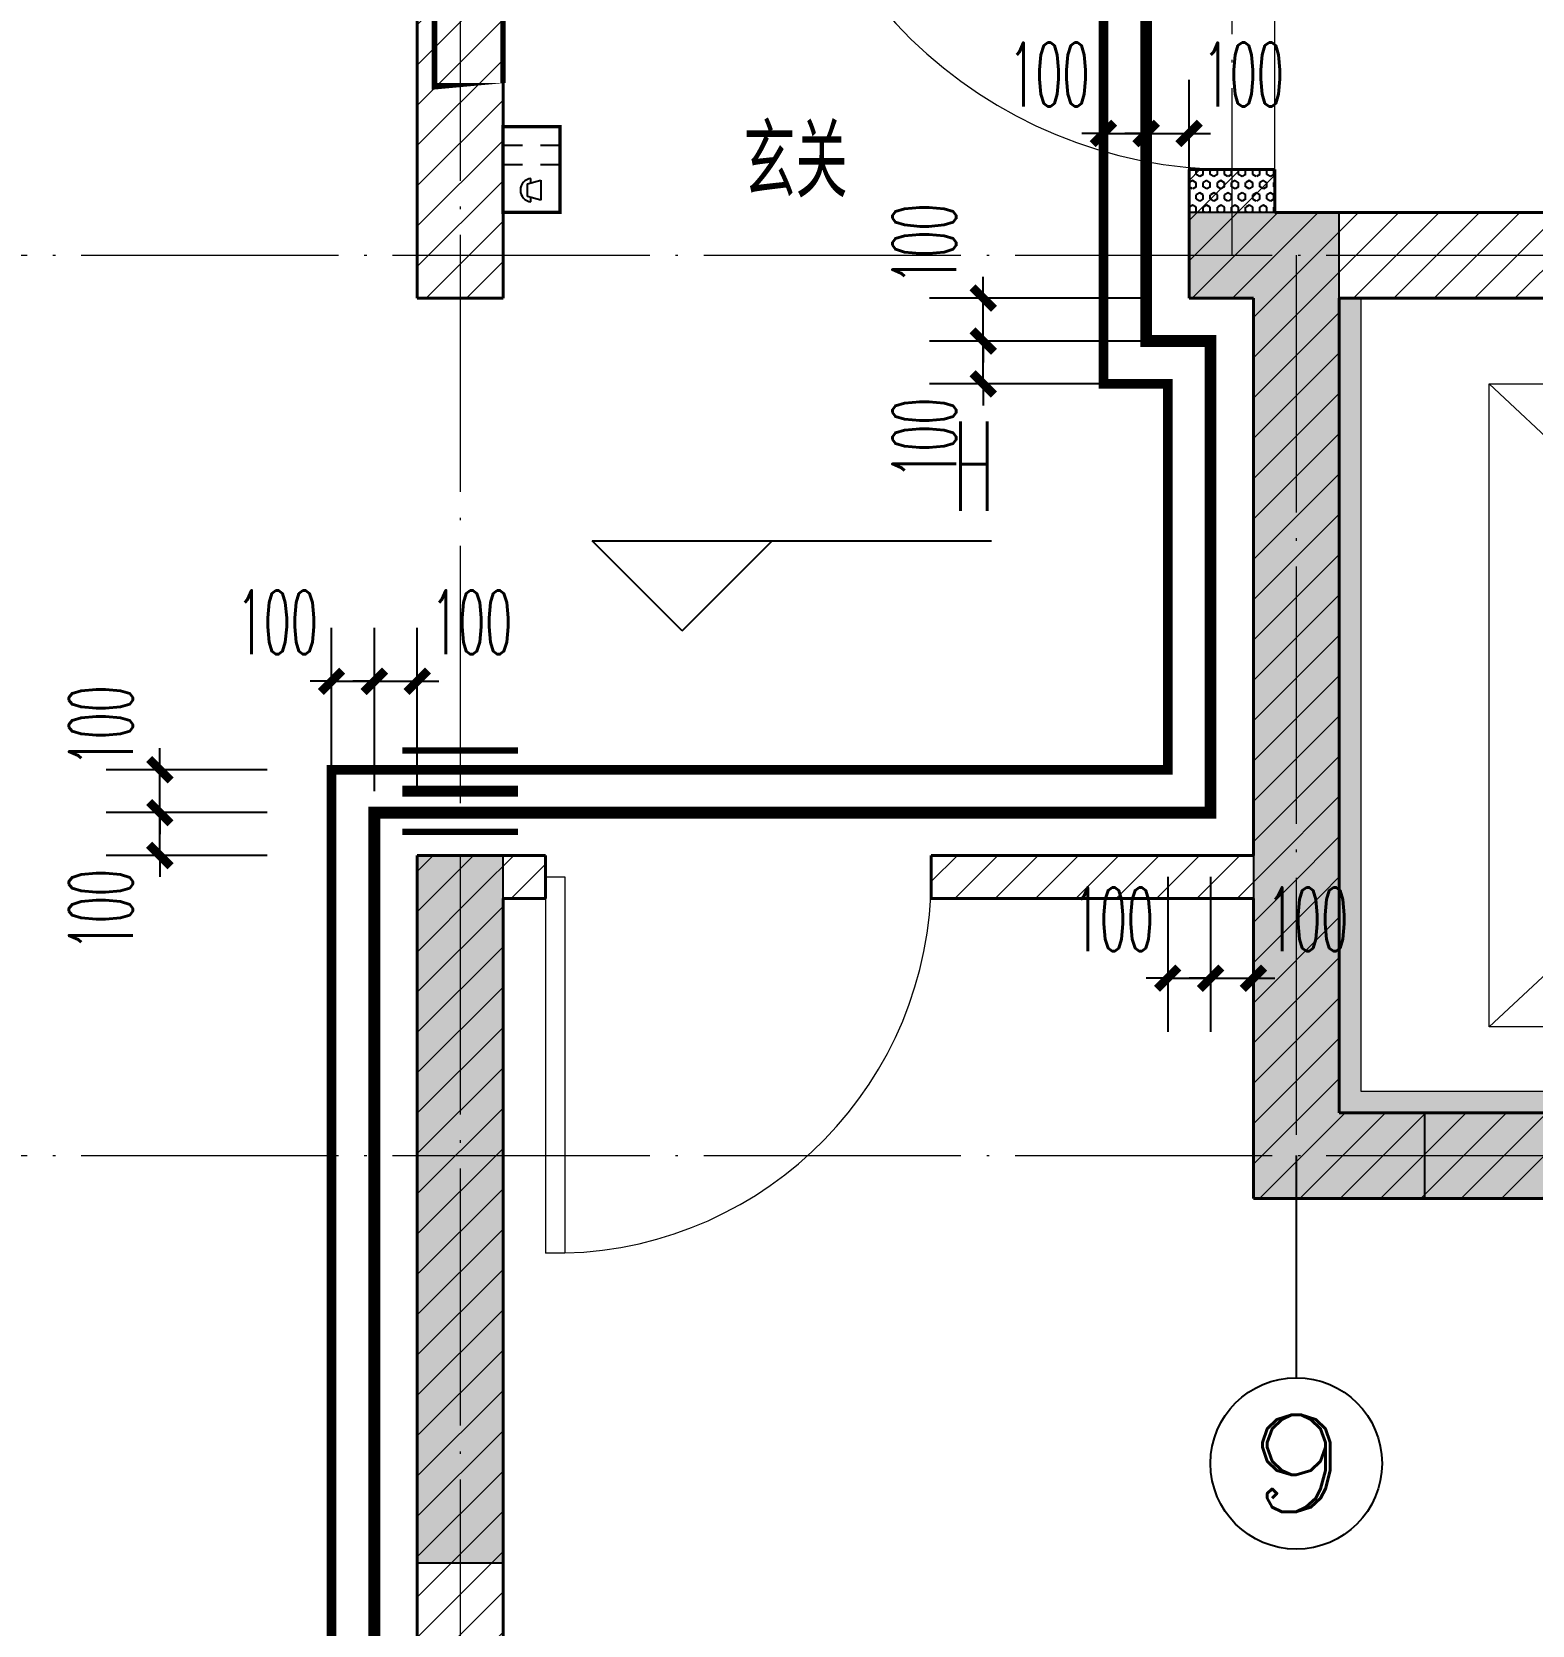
# Model space of a CAD drawing. Extents: x 27938 to 650306, y -92720 to 1524912.
# Drawn here: x 281618 to 285117, y 107011 to 110727 of the extents above; entities that cross this region are included whole.
import ezdxf
from ezdxf.enums import TextEntityAlignment as Align

# ---------------------------------------------------------------- set-up
doc = ezdxf.new("R2010")
doc.units = 0
doc.header["$LTSCALE"] = 1000
doc.header["$MEASUREMENT"] = 0
doc.linetypes.add('DOTE', pattern=[2.4200000000000004, 2, -0.2, 0.02, -0.2])
for name, color, linetype, lineweight in [('3.5方案汇报，与郭总、侯月琴确定户型_t8$0$STAIR', 2, 'Continuous', 18), ('DOTE', 19, 'DOTE', 9), ('EQUIP-消防', 3, 'Continuous', 20), ('PUB_HATCH', 8, 'Continuous', 9), ('WALL', 9, 'Continuous', 40), ('WINDOW', 8, 'Continuous', 15), ('填充', 251, 'Continuous', 5)]:
    doc.layers.add(name, color=color, linetype=linetype, lineweight=lineweight)
for name, color, linetype in [('AXIS', 3, 'Continuous'), ('AXIS_TEXT', 4, 'Continuous'), ('COLUMN', 9, 'Continuous'), ('DIM_ELEV', 3, 'Continuous'), ('EQUIP-安防', 3, 'Continuous'), ('PIPE-热给水', 5, 'RJ1'), ('PIPE-给水', 3, 'J1'), ('PUB_TEXT', 4, 'Continuous'), ('TWT_DIM', 3, 'Continuous'), ('VALVE_不分区给水', 7, 'Continuous'), ('保温', 6, 'Continuous')]:
    doc.layers.add(name, color=color, linetype=linetype)
doc.styles.add('_TCH_AXIS', font='COMPLEX', dxfattribs={"bigfont": 'GBCBIG'})
doc.styles.add('_TCH_DIM', font='SIMPLEX.shx', dxfattribs={"width": 0.6, "oblique": 10, "bigfont": 'hztxt.shx'})
doc.styles.add('_TCH_DIM_T3', font='SIMPLEX.shx', dxfattribs={"width": 0.4941176470588236, "bigfont": 'GBCBIG.shx'})
doc.styles.add('_TEL_DIM', font='SIMPLEX', dxfattribs={"width": 0.8, "height": 3.5, "bigfont": 'HZTXT'})
doc.styles.add('COMPLEX', font='COMPLEX')
doc.styles.get("Standard").update_dxf_attribs({"font": 'gbenor.shx', "bigfont": 'gbcbig.shx'})
doc.styles.add('房间名称', font='TSSDENG', dxfattribs={"width": 0.8, "bigfont": 'HZTXT'})
doc.linetypes.add('J1', pattern='A,3,-0.2,["J1",Standard,S=0.25,R=0,X=-0.1,Y=-0.115],-0.35', length=3.55)
doc.linetypes.add('RJ1', pattern='A,3,-0.2,["RJ1",Standard,S=0.25,R=0,X=-0.1,Y=-0.115],-0.5', length=3.7)
doc.dimstyles.new('_TWT_ARCH&&50', dxfattribs={"dimtxt": 148.75, "dimasz": 50, "dimexe": 125, "dimexo": 150, "dimgap": 63.12500000000001, "dimtad": 1, "dimdec": 0, "dimzin": 0, "dimdsep": 46, "dimtxsty": '_TCH_DIM_T3', "dimblk": 'ARCHTICK', "dimcen": 0.09, "dimclrt": 7, "dimazin": 2, "dimtfac": 1, "dimtdec": 0, "dimtix": 1, "dimtmove": 2, "dimatfit": 3, "dimfxl": 1, "dimtolj": 1, "dimtzin": 0, "dimarcsym": 0})
pattern_1 = [(45, (0, 47.75), (-47.02260094890541, 47.02260094890542), [])]

# ---------------------------------------------------------------- blocks, each defined once
blk = doc.blocks.new('FGDGDRGSDGDG')
at = {"layer": 'DOTE', "linetype": 'DOTE', "ltscale": 0.3}
for p, q in [((502482.4698907363, 529998.4609255956), (502482.4698907366, 522348.4609178717)), ((500682.4698887554, 523848.4609176682), (500682.4698887556, 513948.4609178714)), ((488182.4698887547, 522348.4609178717), (546982.4698887588, 522348.4609178717)), ((502632.4698907367, 522348.4609178717), (502632.4698907367, 520248.4609178249)), ((488182.4698887547, 520248.4609178246), (546982.4698887588, 520248.4609178246))]:
    blk.add_line(p, q, dxfattribs=at)
blk = doc.blocks.new('gdfgdgdgr')
at = {"layer": 'PUB_HATCH'}
for points in [[(489827.3862082955, 526513.8533125934), (489477.3862075229, 526513.8530673019), (489477.3862075229, 526313.8530673019), (489627.3862082955, 526313.8533125934), (489627.3862071062, 524213.8572179268), (490027.3862071062, 524213.8572179268), (490027.3862071062, 524413.8572179268), (489827.3862072384, 524413.8572179268)], [(487877.3831868252, 523363.8541015312), (487877.383185475, 525013.8540439482), (487677.3831856387, 525013.8540440022), (487677.3831868252, 523363.8541015312)]]:
    blk.add_hatch(color=256, dxfattribs=at).paths.add_polyline_path(points)
at = {"layer": 'COLUMN', "color": 8}
for p, q in [((489827.3862082955, 526513.8533125934), (489477.3862075229, 526513.8530673019)), ((489477.3862075229, 526513.8530673019), (489477.3862075229, 526313.8530673019)), ((489827.3862072384, 524413.8572179268), (489827.3862082955, 526513.8533125934)), ((489477.3862075229, 526313.8530673019), (489627.3862082955, 526313.8533125934)), ((489627.3862082955, 526313.8533125934), (489627.3862071062, 524213.8572179268)), ((487877.383185475, 525013.8540439482), (487677.3831856387, 525013.8540440022)), ((487677.3831856387, 525013.8540440022), (487677.3831868252, 523363.8541015312)), ((487877.3831868252, 523363.8541015312), (487877.383185475, 525013.8540439482)), ((490027.3862071062, 524413.8572179268), (489827.3862072384, 524413.8572179268)), ((490027.3862071062, 524213.8572179268), (490027.3862071062, 524413.8572179268)), ((489627.3862071062, 524213.8572179268), (490027.3862071062, 524213.8572179268)), ((487677.3831868252, 523363.8541015312), (487877.3831868252, 523363.8541015312))]:
    blk.add_line(p, q, dxfattribs=at)
blk = doc.blocks.new('A$C263B1184')
at = {"layer": '保温', "linetype": 'Continuous', "ltscale": 10}
h = blk.add_hatch(dxfattribs=at)
h.set_pattern_fill('HEX', color=251, scale=10, angle=90, style=0)
h.set_pattern_definition([(90, (-503782.4698840767, -518598.460312426), (-16.49778, 1.010197673501861e-15), [9.525, -19.05]), (210, (-503782.4698840767, -518598.460312426), (8.248889999999996, -14.28749658604684), [9.525, -19.05]), (150, (-503782.4698840767, -518588.935312426), (-8.248890000000003, -14.28749658604684), [9.525, -19.05])])
h.paths.add_polyline_path([(-1200.00000617106, 6399.999117761559), (-1199.901089959487, 6499.999895559682), (-1399.901073650282, 6500.000092204486), (-1399.999989861855, 6399.999314406363)])
h = blk.add_hatch(dxfattribs=at)
h.set_pattern_fill('HEX', color=251, scale=10, angle=90, style=0)
h.set_pattern_definition([(90, (-503782.4698887531, -516048.4609178798), (-16.49778, 1.010197673501861e-15), [9.525, -19.05]), (210, (-503782.4698887531, -516048.4609178798), (8.248889999999996, -14.28749658604684), [9.525, -19.05]), (150, (-503782.4698887531, -516038.9359178797), (-8.248890000000003, -14.28749658604684), [9.525, -19.05])])
h.paths.add_polyline_path([(1050.098201912653, 4099.99990215787), (1050.098160506343, 4299.999899148068), (-849.9992586476728, 4300.000095792988), (-849.9992172413622, 4100.000098802673)])
blk = doc.blocks.new('$equip$00002628')
at = {"color": 0, "linetype": 'Continuous'}
for p, q in [((-0.624999999998181, 0.4150000000045111), (0.625000000001819, 0.4150000000045111)), ((-0.624999999998181, -0.4150000000045111), (-0.624999999998181, 0.4150000000045111)), ((0.07074779736467462, 0.1292446097322681), (0.07074779736467462, 0.4150000000045111)), ((0.3500291924156045, 0.1292446097322681), (0.3500291924156045, 0.4150000000045111)), ((0.625000000001819, 0.4150000000045111), (0.625000000001819, -0.4150000000045111)), ((-0.4717313354612998, 0.009603462141967611), (-0.4090194958534994, 0.009603462141967611)), ((-0.4457289298279647, -0.1375965378647379), (-0.3945289298262651, 0.05760346212991863)), ((-0.3945289298262651, 0.05760346212991863), (-0.3945289298262651, 0.05760346212991863)), ((-0.3945289298262651, 0.05760346212991863), (-0.2057289298081741, 0.05760346212991863)), ((-0.2057289298081741, 0.05760346212991863), (-0.1545289298064745, -0.1375965378647379)), ((-0.1912383637663879, 0.009603462141967611), (-0.1285265242022433, 0.009603462141967611)), ((-0.1545289298064745, -0.1375965378647379), (-0.4457289298279647, -0.1375965378647379)), ((0.07074779736467462, -0.4150000000045111), (0.07074779736467462, -0.1292446097468201)), ((0.3500291924156045, -0.4150000000045111), (0.3500291924156045, -0.1292446097468201)), ((0.625000000001819, -0.4150000000045111), (-0.624999999998181, -0.4150000000045111))]:
    blk.add_line(p, q, dxfattribs=at)
at = {"color": 0, "const_width": 0.05}
blk.add_lwpolyline([(-0.624999999998181, 0.4150000000045111), (0.625000000001819, 0.4150000000045111), (0.625000000001819, -0.4150000000045111), (-0.624999999998181, -0.4150000000045111), (-0.624999999998181, 0.4150000000045111), (0.625000000001819, 0.4150000000045111)], dxfattribs=at)
at = {"color": 0, "linetype": 'Continuous'}
blk.add_arc((-0.3001289298244956, -0.01143547351603047), 0.1728873113639825, 6.989740462788838, 173.0102595372112, dxfattribs=at)
at = {"color": 0}
for p in [(1.818989403545856e-12, 0.4150000000045111), (-0.624999999998181, 0), (0.625000000001819, -3.637978807091713e-12), (1.818989403545856e-12, -0.4150000000045111)]:
    blk.add_point(p, dxfattribs=at)
at = {"color": 0, "style": '_TEL_DIM', "flags": 1}
blk.add_attdef('A', text='', height=2.5e-05, dxfattribs=at).set_placement((1.818989403545856e-12, 0), align=Align.MIDDLE_CENTER)
blk = doc.blocks.new('GDGRDGDRGDFD')
at = {"layer": 'EQUIP-消防', "color": 0, "const_width": 12.82051282052028}
blk.add_lwpolyline([(136866.5605577994, 335507.811971089), (136366.5605577994, 335507.8119710906), (136366.5605577991, 335347.8119710904), (136866.5605577991, 335347.8119710888)], close=True, dxfattribs=at)
at = {"layer": 'PUB_TEXT', "color": 0, "style": '房间名称', "width": 0.8}
blk.add_text('qD', height=90, dxfattribs=at).set_placement((136565.0499633249, 335395.5346836653))
blk = doc.blocks.new('HFHFHTFCD')
at = {"color": 8, "rotation": 90}
blk.add_blockref('GDGRDGDRGDFD', (618064.3917080209, 234757.1646164444), dxfattribs=at)
at = {"layer": 'EQUIP-安防', "color": 8, "xscale": 160, "yscale": 160, "zscale": 160, "rotation": 90}
blk.add_blockref('$equip$00002628', (282782.9797369313, 370923.7251742432), dxfattribs=at)
blk = doc.blocks.new('$VALVE$00000533')
at = {"ltscale": 0.5, "const_width": 25}
for points in [[(-225, 74.99999999999997), (225, 74.99999999999997)], [(-225, -75.00000000000003), (225, -75.00000000000003)]]:
    blk.add_lwpolyline(points, dxfattribs=at)
blk = doc.blocks.new('_ArchTick')
at = {"color": 0, "linetype": 'ByBlock', "const_width": 0.4}
blk.add_lwpolyline([(-0.5, -0.5), (0.5, 0.5)], dxfattribs=at)
blk = doc.blocks.new('*D290')
at = {"layer": 'Defpoints', "color": 0}
for p in [(284216.5831152841, 110490.0967096213), (284116.6726238521, 110205.8523373584), (284216.580687261, 110205.8514839436)]:
    blk.add_point(p, dxfattribs=at)
at = {"layer": 'TWT_DIM', "color": 0, "lineweight": -2}
for p, q in [((284116.6739051523, 110355.852337353), (284116.6761196254, 110615.0975630316)), ((284216.5819685612, 110355.8514839382), (284216.5841830343, 110615.0967096167)), ((284116.6750518752, 110490.0975630361), (284066.675051877, 110490.0979901362)), ((284116.6750518752, 110490.0975630361), (284216.5831152841, 110490.0967096213)), ((284216.5831152841, 110490.0967096213), (284266.5831152822, 110490.0962825212))]:
    blk.add_line(p, q, dxfattribs=at)
at = {"layer": 'TWT_DIM', "color": 0, "lineweight": -2, "xscale": 50, "yscale": 50, "zscale": 50}
for p, rotation in [((284116.6750518752, 110490.0975630361), 359.9995105793686), ((284216.5831152841, 110490.0967096213), 179.9995105793687)]:
    blk.add_blockref('_ArchTick', p, dxfattribs=dict(at, rotation=rotation))
at = {"layer": 'TWT_DIM', "color": 7, "insert": (283990.0598727749, 110627.5986445882), "char_height": 148.75, "attachment_point": 5, "rotation": 359.9995105793687, "style": '_TCH_DIM_T3'}
blk.add_mtext('\\A1;100', dxfattribs=at)
blk = doc.blocks.new('*D291')
at = {"layer": 'Defpoints', "color": 0}
for p in [(284316.5793223599, 110490.0958554536), (284216.5806872611, 110205.8514839436), (284316.5768943368, 110205.8506297759)]:
    blk.add_point(p, dxfattribs=at)
at = {"layer": 'TWT_DIM', "color": 0, "lineweight": -2}
for p, q in [((284216.5819685613, 110355.8514839382), (284216.5841830343, 110615.0967096167)), ((284316.5781756371, 110355.8506297704), (284316.5803901101, 110615.095855449)), ((284216.5831152842, 110490.0967096213), (284166.583115286, 110490.0971367214)), ((284216.5831152842, 110490.0967096213), (284316.5793223599, 110490.0958554536)), ((284316.5793223599, 110490.0958554536), (284366.5793223581, 110490.0954283535))]:
    blk.add_line(p, q, dxfattribs=at)
at = {"layer": 'TWT_DIM', "color": 0, "lineweight": -2, "xscale": 50, "yscale": 50, "zscale": 50}
for p, rotation in [((284216.5831152842, 110490.0967096213), 359.9995105793728), ((284316.5793223599, 110490.0958554536), 179.9995105793728)]:
    blk.add_blockref('_ArchTick', p, dxfattribs=dict(at, rotation=rotation))
at = {"layer": 'TWT_DIM', "color": 7, "insert": (284443.1968505107, 110627.5947738915), "char_height": 148.75, "attachment_point": 5, "rotation": 359.99951057937284, "style": '_TCH_DIM_T3'}
blk.add_mtext('\\A1;100', dxfattribs=at)
blk = doc.blocks.new('*D292')
at = {"layer": 'Defpoints', "color": 0}
for p in [(283836.504735161, 110005.8506297827), (284366.580992514, 110005.8506297827), (284366.580992514, 109905.8514839436)]:
    blk.add_point(p, dxfattribs=at)
at = {"layer": 'TWT_DIM', "color": 0, "lineweight": -2}
for p, q in [((283836.504735161, 110005.8506297827), (283836.504735161, 110055.8506297827)), ((284216.580992514, 110005.8506297827), (283711.504735161, 110005.8506297827)), ((283836.504735161, 109905.8514839436), (283836.504735161, 110005.8506297827)), ((284216.580992514, 109905.8514839436), (283711.504735161, 109905.8514839436)), ((283836.504735161, 109905.8514839436), (283836.504735161, 109855.8514839436))]:
    blk.add_line(p, q, dxfattribs=at)
at = {"layer": 'TWT_DIM', "color": 0, "lineweight": -2, "xscale": 50, "yscale": 50, "zscale": 50}
for p, rotation in [((283836.504735161, 110005.8506297827), 270), ((283836.504735161, 109905.8514839436), 90)]:
    blk.add_blockref('_ArchTick', p, dxfattribs=dict(at, rotation=rotation))
at = {"layer": 'TWT_DIM', "color": 7, "insert": (283699.004735161, 109779.2351303135), "char_height": 148.75, "attachment_point": 5, "rotation": 90, "style": '_TCH_DIM_T3'}
blk.add_mtext('\\A1;100', dxfattribs=at)
blk = doc.blocks.new('*D293')
at = {"layer": 'Defpoints', "color": 0}
for p in [(283836.504735161, 110105.8506297789), (284366.580992514, 110105.8506297789), (284366.580992514, 110005.8506297827)]:
    blk.add_point(p, dxfattribs=at)
at = {"layer": 'TWT_DIM', "color": 0, "lineweight": -2}
for p, q in [((283836.504735161, 110105.8506297789), (283836.504735161, 110155.8506297789)), ((284216.580992514, 110105.8506297789), (283711.504735161, 110105.8506297789)), ((283836.504735161, 110005.8506297827), (283836.504735161, 110105.8506297789)), ((284216.580992514, 110005.8506297827), (283711.504735161, 110005.8506297827)), ((283836.504735161, 110005.8506297827), (283836.504735161, 109955.8506297827))]:
    blk.add_line(p, q, dxfattribs=at)
at = {"layer": 'TWT_DIM', "color": 0, "lineweight": -2, "xscale": 50, "yscale": 50, "zscale": 50}
for p, rotation in [((283836.504735161, 110105.8506297789), 270), ((283836.504735161, 110005.8506297827), 90)]:
    blk.add_blockref('_ArchTick', p, dxfattribs=dict(at, rotation=rotation))
at = {"layer": 'TWT_DIM', "color": 7, "insert": (283699.004735161, 110232.466983409), "char_height": 148.75, "attachment_point": 5, "rotation": 90, "style": '_TCH_DIM_T3'}
blk.add_mtext('\\A1;100', dxfattribs=at)
blk = doc.blocks.new('*D294')
at = {"layer": 'Defpoints', "color": 0}
for p in [(284266.6750518606, 108905.8506297827), (284366.580992514, 108905.8506297827), (284366.580992514, 108519.5312831695)]:
    blk.add_point(p, dxfattribs=at)
at = {"layer": 'TWT_DIM', "color": 0, "lineweight": -2}
for p, q in [((284266.6750518606, 108755.8506297827), (284266.6750518606, 108394.5312831695)), ((284366.580992514, 108755.8506297827), (284366.580992514, 108394.5312831695)), ((284266.6750518606, 108519.5312831695), (284216.6750518606, 108519.5312831695)), ((284266.6750518606, 108519.5312831695), (284366.580992514, 108519.5312831695)), ((284366.580992514, 108519.5312831695), (284416.580992514, 108519.5312831695))]:
    blk.add_line(p, q, dxfattribs=at)
at = {"layer": 'TWT_DIM', "color": 0, "lineweight": -2, "xscale": 50, "yscale": 50, "zscale": 50}
blk.add_blockref('_ArchTick', (284266.6750518606, 108519.5312831695), dxfattribs=at)
at = {"layer": 'TWT_DIM', "color": 0, "lineweight": -2, "xscale": 50, "yscale": 50, "zscale": 50, "rotation": 180}
blk.add_blockref('_ArchTick', (284366.580992514, 108519.5312831695), dxfattribs=at)
at = {"layer": 'TWT_DIM', "color": 7, "insert": (284140.0586982305, 108657.0312831695), "char_height": 148.75, "attachment_point": 5, "style": '_TCH_DIM_T3'}
blk.add_mtext('\\A1;100', dxfattribs=at)
blk = doc.blocks.new('*D295')
at = {"layer": 'Defpoints', "color": 0}
for p in [(284366.580992514, 108905.8506297827), (284466.5787024685, 108905.8506297827), (284466.5787024685, 108519.5312831695)]:
    blk.add_point(p, dxfattribs=at)
at = {"layer": 'TWT_DIM', "color": 0, "lineweight": -2}
for p, q in [((284366.580992514, 108755.8506297827), (284366.580992514, 108394.5312831695)), ((284466.5787024685, 108755.8506297827), (284466.5787024685, 108394.5312831695)), ((284366.580992514, 108519.5312831695), (284316.580992514, 108519.5312831695)), ((284366.580992514, 108519.5312831695), (284466.5787024685, 108519.5312831695)), ((284466.5787024685, 108519.5312831695), (284516.5787024685, 108519.5312831695))]:
    blk.add_line(p, q, dxfattribs=at)
at = {"layer": 'TWT_DIM', "color": 0, "lineweight": -2, "xscale": 50, "yscale": 50, "zscale": 50}
blk.add_blockref('_ArchTick', (284366.580992514, 108519.5312831695), dxfattribs=at)
at = {"layer": 'TWT_DIM', "color": 0, "lineweight": -2, "xscale": 50, "yscale": 50, "zscale": 50, "rotation": 180}
blk.add_blockref('_ArchTick', (284466.5787024685, 108519.5312831695), dxfattribs=at)
at = {"layer": 'TWT_DIM', "color": 7, "insert": (284593.1950560986, 108657.0312831695), "char_height": 148.75, "attachment_point": 5, "style": '_TCH_DIM_T3'}
blk.add_mtext('\\A1;100', dxfattribs=at)
blk = doc.blocks.new('*D296')
at = {"layer": 'Defpoints', "color": 0}
for p in [(281916.2071848947, 108905.8506297826), (282316.5787024712, 108905.8506297826), (282316.5787024712, 108805.8516064762)]:
    blk.add_point(p, dxfattribs=at)
at = {"layer": 'TWT_DIM', "color": 0, "lineweight": -2}
for p, q in [((281916.2071848947, 108905.8506297826), (281916.2071848947, 108955.8506297826)), ((282166.5787024712, 108905.8506297826), (281791.2071848947, 108905.8506297826)), ((281916.2071848947, 108805.8516064762), (281916.2071848947, 108905.8506297826)), ((282166.5787024712, 108805.8516064762), (281791.2071848947, 108805.8516064762)), ((281916.2071848947, 108805.8516064762), (281916.2071848947, 108755.8516064762))]:
    blk.add_line(p, q, dxfattribs=at)
at = {"layer": 'TWT_DIM', "color": 0, "lineweight": -2, "xscale": 50, "yscale": 50, "zscale": 50}
for p, rotation in [((281916.2071848947, 108905.8506297826), 270), ((281916.2071848947, 108805.8516064762), 90)]:
    blk.add_blockref('_ArchTick', p, dxfattribs=dict(at, rotation=rotation))
at = {"layer": 'TWT_DIM', "color": 7, "insert": (281778.7071848947, 108679.2352528461), "char_height": 148.75, "attachment_point": 5, "rotation": 90, "style": '_TCH_DIM_T3'}
blk.add_mtext('\\A1;100', dxfattribs=at)
blk = doc.blocks.new('*D297')
at = {"layer": 'Defpoints', "color": 0}
for p in [(281916.2071848947, 109005.8514839436), (282316.5787024712, 109005.8514839436), (282316.5787024712, 108905.8506297826)]:
    blk.add_point(p, dxfattribs=at)
at = {"layer": 'TWT_DIM', "color": 0, "lineweight": -2}
for p, q in [((281916.2071848947, 109005.8514839436), (281916.2071848947, 109055.8514839436)), ((282166.5787024712, 109005.8514839436), (281791.2071848947, 109005.8514839436)), ((281916.2071848947, 108905.8506297826), (281916.2071848947, 109005.8514839436)), ((282166.5787024712, 108905.8506297826), (281791.2071848947, 108905.8506297826)), ((281916.2071848947, 108905.8506297826), (281916.2071848947, 108855.8506297826))]:
    blk.add_line(p, q, dxfattribs=at)
at = {"layer": 'TWT_DIM', "color": 0, "lineweight": -2, "xscale": 50, "yscale": 50, "zscale": 50}
for p, rotation in [((281916.2071848947, 109005.8514839436), 270), ((281916.2071848947, 108905.8506297826), 90)]:
    blk.add_blockref('_ArchTick', p, dxfattribs=dict(at, rotation=rotation))
at = {"layer": 'TWT_DIM', "color": 7, "insert": (281778.7071848947, 109108.2050766844), "char_height": 148.75, "attachment_point": 5, "rotation": 90, "style": '_TCH_DIM_T3'}
blk.add_mtext('\\A1;100', dxfattribs=at)
blk = doc.blocks.new('*D298')
at = {"layer": 'Defpoints', "color": 0}
for p in [(282516.5738724526, 109212.1605099557), (282416.5787024712, 108805.8516064762), (282516.5738724526, 108805.8516064762)]:
    blk.add_point(p, dxfattribs=at)
at = {"layer": 'TWT_DIM', "color": 0, "lineweight": -2}
for p, q in [((282416.5787024712, 108955.8516064762), (282416.5787024712, 109337.1605099557)), ((282516.5738724526, 108955.8516064762), (282516.5738724526, 109337.1605099557)), ((282416.5787024712, 109212.1605099557), (282366.5787024712, 109212.1605099557)), ((282416.5787024712, 109212.1605099557), (282516.5738724526, 109212.1605099557)), ((282516.5738724526, 109212.1605099557), (282566.5738724526, 109212.1605099557))]:
    blk.add_line(p, q, dxfattribs=at)
at = {"layer": 'TWT_DIM', "color": 0, "lineweight": -2, "xscale": 50, "yscale": 50, "zscale": 50}
blk.add_blockref('_ArchTick', (282416.5787024712, 109212.1605099557), dxfattribs=at)
at = {"layer": 'TWT_DIM', "color": 0, "lineweight": -2, "xscale": 50, "yscale": 50, "zscale": 50, "rotation": 180}
blk.add_blockref('_ArchTick', (282516.5738724526, 109212.1605099557), dxfattribs=at)
at = {"layer": 'TWT_DIM', "color": 7, "insert": (282643.1902260827, 109349.6605099557), "char_height": 148.75, "attachment_point": 5, "style": '_TCH_DIM_T3'}
blk.add_mtext('\\A1;100', dxfattribs=at)
blk = doc.blocks.new('*D299')
at = {"layer": 'Defpoints', "color": 0}
for p in [(282416.5787024712, 109212.1605099557), (282316.5787024712, 108805.8516064762), (282416.5787024712, 108805.8516064762)]:
    blk.add_point(p, dxfattribs=at)
at = {"layer": 'TWT_DIM', "color": 0, "lineweight": -2}
for p, q in [((282316.5787024712, 108955.8516064762), (282316.5787024712, 109337.1605099557)), ((282416.5787024712, 108955.8516064762), (282416.5787024712, 109337.1605099557)), ((282316.5787024712, 109212.1605099557), (282266.5787024712, 109212.1605099557)), ((282316.5787024712, 109212.1605099557), (282416.5787024712, 109212.1605099557)), ((282416.5787024712, 109212.1605099557), (282466.5787024712, 109212.1605099557))]:
    blk.add_line(p, q, dxfattribs=at)
at = {"layer": 'TWT_DIM', "color": 0, "lineweight": -2, "xscale": 50, "yscale": 50, "zscale": 50}
blk.add_blockref('_ArchTick', (282316.5787024712, 109212.1605099557), dxfattribs=at)
at = {"layer": 'TWT_DIM', "color": 0, "lineweight": -2, "xscale": 50, "yscale": 50, "zscale": 50, "rotation": 180}
blk.add_blockref('_ArchTick', (282416.5787024712, 109212.1605099557), dxfattribs=at)
at = {"layer": 'TWT_DIM', "color": 7, "insert": (282189.9623488411, 109349.6605099557), "char_height": 148.75, "attachment_point": 5, "style": '_TCH_DIM_T3'}
blk.add_mtext('\\A1;100', dxfattribs=at)
blk = doc.blocks.new('_AXISO')
blk.add_circle((0, 0), 0.5)
at = {"layer": 'AXIS_TEXT', "style": 'COMPLEX', "width": 1.041666666666667}
blk.add_attdef('A', text='', height=0.56, dxfattribs=at).set_placement((-0.25, -0.28), (0.25, -0.28), align=Align.FIT)
blk = doc.blocks.new('$DorLib2D$00000001')
for p, q in [((0.45, 0.9750000000000001), (0.5000000000000002, 0.9750000000000001)), ((0.45, 0), (0.45, 0.9750000000000001)), ((0.5, 0), (0.5, 0.9750000000000001)), ((0.5, 0), (0.45, 0))]:
    blk.add_line(p, q)
at = {"lineweight": 13}
blk.add_arc((0.475, 0), 0.975, 91.4692835813538, 180, dxfattribs=at)

msp = doc.modelspace()

# ---------------------------------------------------------------- hatches: boundary and pattern name
at = {"layer": 'PIPE-热给水'}
for points in [[(284116.6750518628, 109905.8514839427), (284105.4250518606, 109905.8514839436), (284105.4250518615, 109894.6014839427)], [(284116.6750518628, 109905.8514839427), (284116.6750518606, 109894.6014839436), (284105.4250518615, 109894.6014839427)], [(284266.6750518587, 109905.8514839427), (284266.6750518606, 109917.1014839436), (284277.925051863, 109917.1014839427)], [(284266.6750518587, 109905.8514839427), (284277.9250518606, 109905.8514839436), (284277.925051863, 109917.1014839427)], [(282316.5787024707, 109005.8514839447), (282316.5787024712, 109017.1014839436), (282305.3287024711, 109017.1014839449)], [(282316.5787024707, 109005.8514839447), (282305.3287024712, 109005.8514839436), (282305.3287024711, 109017.1014839449)], [(284266.6750518587, 109005.8514839447), (284277.9250518606, 109005.8514839436), (284277.9250518629, 108994.6014839446)], [(284266.6750518587, 109005.8514839447), (284266.6750518606, 108994.6014839436), (284277.9250518629, 108994.6014839446)]]:
    msp.add_hatch(color=256, dxfattribs=at).paths.add_polyline_path(points)
at = {"layer": 'PIPE-给水'}
for points in [[(284366.5809925114, 110005.8506297811), (284366.580992514, 110019.6006297827), (284380.3309925114, 110019.6006297811)], [(284366.5809925114, 110005.8506297811), (284380.330992514, 110005.8506297827), (284380.3309925114, 110019.6006297811)], [(284216.5809925148, 110005.8506297811), (284202.830992514, 110005.8506087966), (284202.8310135, 109992.1006298065)], [(284216.5809925148, 110005.8506297811), (284216.580992514, 109992.1006297827), (284202.8310135, 109992.1006298065)], [(282416.5787024712, 108905.8506297845), (282416.5787024712, 108919.6006297826), (282402.8287024711, 108919.6006297818)], [(282416.5787024712, 108905.8506297845), (282402.8287024712, 108905.8506297826), (282402.8287024711, 108919.6006297818)], [(284366.5809925114, 108905.8506297845), (284380.330992514, 108905.8506297827), (284380.3309925114, 108892.1006297834)], [(284366.5809925114, 108905.8506297845), (284366.580992514, 108892.1006297827), (284380.3309925114, 108892.1006297834)]]:
    msp.add_hatch(color=256, dxfattribs=at).paths.add_polyline_path(points)
at = {"layer": 'PUB_HATCH'}
h = msp.add_hatch(dxfattribs=at)
h.set_pattern_fill('普通砖', color=256, scale=50, style=0)
h.set_pattern_definition(pattern_1)
h.paths.add_polyline_path([(282616.5787024742, 111672.5181504061), (282516.578702474, 111605.8514837361), (282516.5787024751, 110105.8514833301), (282716.5787024751, 110105.8514833301), (282716.5787024734, 111605.8514837418)])
h = msp.add_hatch(dxfattribs=at)
h.set_pattern_fill('普通砖', color=256, scale=50, style=0)
h.set_pattern_definition(pattern_1)
h.paths.add_polyline_path([(284516.5787043514, 110305.8514839182), (284516.5787042485, 110405.8514805661), (284316.5787042477, 110405.8514803616), (284316.5787045542, 110105.8514839585)])
h = msp.add_hatch(dxfattribs=at)
h.set_pattern_fill('普通砖', color=256, scale=50, style=0)
h.set_pattern_definition(pattern_1)
h.paths.add_polyline_path([(284566.5787024703, 110172.5181505685), (284566.5787025018, 110305.8514838965), (284516.5787043514, 110305.8514839182), (284316.5787045542, 110105.8514839585), (284466.578702471, 110105.8514839115)])
h = msp.add_hatch(dxfattribs=at)
h.set_pattern_fill('普通砖', color=256, scale=50, style=0)
h.set_pattern_definition(pattern_1)
h.paths.add_polyline_path([(284666.5787024696, 110105.8514838974), (285266.5787024737, 110105.8514838977), (285266.5787024736, 110305.8514838974), (284566.5787024704, 110305.8514838965), (284566.5787024808, 110172.5181505685)])
h = msp.add_hatch(dxfattribs=at)
h.set_pattern_fill('普通砖', color=256, scale=50, style=0)
h.set_pattern_definition(pattern_1)
h.paths.add_polyline_path([(284566.5787024703, 110172.5181505685), (284466.578702471, 110105.8514839115), (284466.578702471, 108805.8514839433), (284533.2453691371, 108739.1848172773), (284666.5787024704, 108705.8514839433), (284666.5787024696, 110105.8514838974)])
h = msp.add_hatch(dxfattribs=at)
h.set_pattern_fill('普通砖', color=256, scale=50, style=0)
h.set_pattern_definition(pattern_1)
h.paths.add_polyline_path([(282716.5787024705, 108705.8514839452), (282516.5787024705, 108805.8514839433), (282516.5787024705, 105705.8514839437), (282583.2453691374, 105605.8514839436), (282716.5787024704, 105605.8514839434)])
h = msp.add_hatch(dxfattribs=at)
h.set_pattern_fill('普通砖', color=256, scale=50, style=0)
h.set_pattern_definition(pattern_1)
h.paths.add_polyline_path([(282716.5787024705, 108705.8514839452), (282815.3682030868, 108705.8514839454), (282815.3682030868, 108805.8514839426), (282516.5787024705, 108805.8514839433)])
h = msp.add_hatch(dxfattribs=at)
h.set_pattern_fill('普通砖', color=256, scale=50, style=0)
h.set_pattern_definition(pattern_1)
h.paths.add_polyline_path([(284466.578702471, 108805.8514839433), (283715.3682030868, 108805.8514839426), (283715.3682030869, 108705.8514839454), (284466.5787024698, 108705.8514839452), (284533.245369137, 108739.1848172773)])
h = msp.add_hatch(dxfattribs=at)
h.set_pattern_fill('普通砖', color=256, scale=50, style=0)
h.set_pattern_definition(pattern_1)
h.paths.add_polyline_path([(284533.2453691371, 108739.1848172773), (284466.5787024698, 108705.8514839452), (284466.5787024698, 108005.8514838991), (284666.5787024733, 108205.8514838958), (284666.5787024704, 108705.8514839433)])
h = msp.add_hatch(dxfattribs=at)
h.set_pattern_fill('普通砖', color=256, scale=50, style=0)
h.set_pattern_definition(pattern_1)
h.paths.add_polyline_path([(284666.5787024733, 108205.8514838958), (284466.5787024698, 108005.8514838991), (285716.5787024715, 108005.851483899), (285816.5787024716, 108072.5181505638), (285816.5787024716, 108205.8514838965)])
at = {"layer": '填充'}
h = msp.add_hatch(dxfattribs=at)
h.set_pattern_fill('隔热材料02', color=8, scale=100, style=0)
h.set_pattern_definition([(0, (-888391.6240727637, -500532.7760232915), (0, 50), []), (0, (-888391.6240727637, -500516.1095232915), (0, 50), []), (270, (-888347.8825727637, -500507.4782732915), (50, -9.184850993605149e-15), [5.01775, -44.98225]), (270, (-888385.3413227637, -500507.4782732915), (50, -9.184850993605149e-15), [5.01775, -44.98225]), (90, (-888359.8295727636, -500541.4072732915), (-50, 3.061616997868383e-15), [5.01775, -44.98225]), (90, (-888373.3945727638, -500541.4072732915), (-50, 3.061616997868383e-15), [5.01775, -44.98225]), (180, (-888341.5998227637, -500549.4427732915), (-6.123233995736766e-15, -50), [50.02425, 0.02425]), (135, (-888355.5570727637, -500546.9340232915), (2.775557561562891e-15, 49.99987405109137), [4.268000000000001, -66.44274999999999]), (116.56505, (-888308.5750727636, -500543.9160232915), (0.0001128305918363104, 49.99993342107836), [2.804999999999996, -108.9984999999999]), (116.56505, (-888358.5750727636, -500543.9160232915), (0.0001128305918363104, 49.99993342107836), [2.804999999999996, -108.9984999999999]), (153.43495, (-888300.5395727636, -500549.4427732915), (-0.0001128305918057793, 49.99993342107837), [5.609999999999999, -106.1935]), (153.43495, (-888350.5395727636, -500549.4427732915), (-0.0001128305918057793, 49.99993342107837), [5.609999999999999, -106.1935]), (63.43495000000001, (-888309.8295727636, -500536.3895232915), (-0.0001128305918307593, 49.99993342107837), [26.714, -85.0895]), (63.43495000000001, (-888359.8295727636, -500536.3895232915), (-0.0001128305918307593, 49.99993342107837), [26.714, -85.0895]), (116.56505, (-888297.8825727637, -500507.4782732915), (0.0001128305918363104, 49.99993342107836), [2.804999999999996, -108.9984999999999]), (116.56505, (-888347.8825727637, -500507.4782732915), (0.0001128305918363104, 49.99993342107836), [2.804999999999996, -108.9984999999999]), (135, (-888349.1370727638, -500504.9695232915), (2.775557561562891e-15, 49.99987405109137), [4.268000000000001, -66.44274999999999]), (153.43495, (-888302.1550727637, -500501.9515232915), (-0.0001128305918057793, 49.99993342107837), [5.609999999999999, -106.1935]), (153.43495, (-888352.1550727637, -500501.9515232915), (-0.0001128305918057793, 49.99993342107837), [5.609999999999999, -106.1935]), (45, (-888384.0868227637, -500504.9695232915), (0, 49.99987405109137), [4.268000000000001, -66.44274999999999]), (63.43495000000001, (-888335.3413227637, -500507.4782732915), (-0.0001128305918307593, 49.99993342107837), [2.805, -108.9985]), (63.43495000000001, (-888385.3413227637, -500507.4782732915), (-0.0001128305918307593, 49.99993342107837), [2.805, -108.9985]), (26.56505, (-888331.0690727638, -500501.9515232915), (0.0001128305918307593, 49.99993342107837), [5.609999999999999, -106.1935]), (26.56505, (-888381.0690727638, -500501.9515232915), (0.0001128305918307593, 49.99993342107837), [5.609999999999999, -106.1935]), (116.56505, (-888323.3945727638, -500536.3895232915), (0.0001128305918363104, 49.99993342107836), [26.71399999999997, -85.08949999999989]), (116.56505, (-888373.3945727638, -500536.3895232915), (0.0001128305918363104, 49.99993342107836), [26.71399999999997, -85.08949999999989]), (45, (-888377.6668227637, -500546.9340232915), (0, 49.99987405109137), [4.268000000000001, -66.44274999999999]), (63.43495000000001, (-888324.6488227638, -500543.9160232915), (-0.0001128305918307593, 49.99993342107837), [2.805, -108.9985]), (63.43495000000001, (-888374.6488227638, -500543.9160232915), (-0.0001128305918307593, 49.99993342107837), [2.805, -108.9985]), (26.56505, (-888332.6845727636, -500549.4427732915), (0.0001128305918307593, 49.99993342107837), [5.609999999999999, -106.1935]), (26.56505, (-888382.6845727636, -500549.4427732915), (0.0001128305918307593, 49.99993342107837), [5.609999999999999, -106.1935])])
h.paths.add_polyline_path([(286916.773256269, 110105.8547804225), (286966.773256269, 110105.8547804209), (286966.7732562012, 108205.8547804008), (284666.7732561913, 108205.8547804187), (284666.773256165, 110105.8547804221), (284716.773256165, 110105.8547804212), (284716.7732561907, 108255.8547804158), (286916.7732562028, 108255.8547804012)])

# ---------------------------------------------------------------- linework, layer by layer
at = {"layer": '3.5方案汇报，与郭总、侯月琴确定户型_t8$0$STAIR', "color": 8}
for p, q in [((286616.5787024706, 109905.8514838858), (285016.5787024702, 108405.8514838872)), ((285016.5787024702, 109905.8514838858), (286616.5787024706, 108405.8514838872))]:
    msp.add_line(p, q, dxfattribs=at)
msp.add_lwpolyline([(285016.5787024702, 108405.8514838872), (285016.5787024702, 109905.8514838858), (286616.5787024706, 109905.8514838858), (286616.5787024706, 108405.8514838872)], close=True, dxfattribs=at)
at = {"layer": 'AXIS'}
msp.add_line((284566.5787024704, 108105.8514838965), (284566.5787024704, 107587.7199538855), dxfattribs=at)
at = {"layer": 'DIM_ELEV', "color": 8}
for p, q in [((283134.5943141588, 109329.6436412199), (282924.5943141588, 109539.6436412199)), ((282924.5943141588, 109539.6436412199), (283855.4829756749, 109539.6436412199)), ((283134.5943141588, 109329.6436412199), (283344.5943141588, 109539.6436412199))]:
    msp.add_line(p, q, dxfattribs=at)
at = {"layer": 'PIPE-热给水', "ltscale": 0.5, "const_width": 22.5}
for points in [[(284116.6750518606, 111405.8514817384), (284116.6750518606, 109905.8514839436)], [(284116.6750518606, 109905.8514839436), (284266.6750518606, 109905.8514839436)], [(284266.6750518606, 109905.8514839436), (284266.6750518606, 109005.8514839436)], [(284266.6750518606, 109005.8514839436), (282316.5787024712, 109005.8514839436)], [(282316.5787024712, 109005.8514839436), (282316.5787024712, 105230.6982574373)]]:
    msp.add_lwpolyline(points, dxfattribs=at)
at = {"layer": 'PIPE-给水', "ltscale": 0.5, "const_width": 27.5}
for points in [[(284216.5787031252, 111505.851481683), (284216.580992514, 110005.8506297827)], [(284216.580992514, 110005.8506297827), (284366.580992514, 110005.8506297827)], [(284366.580992514, 110005.8506297827), (284366.580992514, 108905.8506297827)], [(284366.580992514, 108905.8506297827), (282416.5787024712, 108905.8506297826)], [(282416.5787024712, 108905.8506297826), (282416.5787024712, 105291.9482573654)]]:
    msp.add_lwpolyline(points, dxfattribs=at)
at = {"layer": 'WALL', "color": 8}
for p, q in [((282516.578702474, 111605.8514837361), (282516.5787024751, 110105.8514833301)), ((282716.5787024734, 111605.8514837418), (282716.5787024751, 110105.8514833301)), ((284516.5787042485, 110405.8514805661), (284316.5787042477, 110405.8514803616)), ((284316.5787042477, 110405.8514803616), (284316.5787045542, 110105.8514839585)), ((284516.5787043514, 110305.8514839182), (284516.5787042485, 110405.8514805661)), ((284566.5787025018, 110305.8514838965), (284516.5787043514, 110305.8514839182)), ((285266.5787024736, 110305.8514838974), (284566.5787024704, 110305.8514838965)), ((282716.5787024751, 110105.8514833301), (282516.5787024751, 110105.8514833301)), ((284466.578702471, 110105.8514839115), (284316.5787045542, 110105.8514839585)), ((284466.578702471, 110105.8514839115), (284466.578702471, 108805.8514839433)), ((284666.5787024696, 110105.8514838974), (285266.5787024737, 110105.8514838977)), ((284666.5787024696, 110105.8514838974), (284666.5787024704, 108705.8514839433)), ((282516.5787024705, 108805.8514839433), (282516.5787024705, 105705.8514839437)), ((282815.3682030868, 108805.8514839426), (282516.5787024705, 108805.8514839433)), ((282815.3682030868, 108705.8514839454), (282815.3682030868, 108805.8514839426)), ((284466.578702471, 108805.8514839433), (283715.3682030868, 108805.8514839426)), ((283715.3682030868, 108805.8514839426), (283715.3682030869, 108705.8514839454)), ((282716.5787024705, 108705.8514839452), (282716.5787024704, 105605.8514839434)), ((282716.5787024705, 108705.8514839452), (282815.3682030868, 108705.8514839454)), ((283715.3682030869, 108705.8514839454), (284466.5787024698, 108705.8514839452)), ((284466.5787024698, 108705.8514839452), (284466.5787024698, 108005.8514838991)), ((284666.5787024704, 108705.8514839433), (284666.5787024733, 108205.8514838958)), ((284666.5787024733, 108205.8514838958), (285816.5787024716, 108205.8514838965)), ((284466.5787024698, 108005.8514838991), (285716.5787024715, 108005.851483899))]:
    msp.add_line(p, q, dxfattribs=at)
at = {"layer": 'WINDOW', "color": 8}
msp.add_line((284516.578704248, 110405.8514805665), (284516.5787031233, 111505.8514805665), dxfattribs=at)
at = {"layer": '填充', "color": 8}
msp.add_lwpolyline([(286916.773256269, 110105.8547804225), (286966.773256269, 110105.8547804209), (286966.7732562012, 108205.8547804008), (284666.7732561913, 108205.8547804187), (284666.773256165, 110105.8547804221), (284716.773256165, 110105.8547804212), (284716.7732561907, 108255.8547804158), (286916.7732562028, 108255.8547804012)], close=True, dxfattribs=at)

# ---------------------------------------------------------------- block references
msp.add_blockref('FGDGDRGSDGDG', (-218065.8911862843, -412142.609433928))
at = {"color": 8}
for name, p in [('gdfgdgdgr', (-205160.8093131861, -416208.002437526)), ('A$C263B1184', (285716.5787024679, 103905.8514839506)), ('HFHFHTFCD', (0, -260517.8733398661))]:
    msp.add_blockref(name, p, dxfattribs=at)
at = {"layer": 'AXIS'}
ref = msp.add_blockref('_AXISO', (284566.5787024704, 107387.7199538855), dxfattribs=dict(at, xscale=400, yscale=400, zscale=400))
ref.add_attrib('A', '9', dxfattribs={"layer": 'AXIS_TEXT', "height": 226.2741699796952, "style": '_TCH_AXIS', "width": 1.500000000000254}).set_placement((284453.4416174805, 107274.5828688956), (284679.7157874603, 107274.5828688956), align=Align.FIT)
at = {"layer": 'VALVE_不分区给水', "xscale": -0.6, "yscale": -0.6, "zscale": 0.6, "rotation": 180}
for p in [(282616.5787024712, 109005.8514839436, 3000), (282616.5787024711, 108905.8514839436, 6000)]:
    msp.add_blockref('$VALVE$00000533', p, dxfattribs=at)
at = {"layer": 'WINDOW', "color": 8}
for p, xscale, yscale, zscale, rotation in [((284416.5787036857, 110955.8514804643), 1100, 1100, 1100, 90.00000005858132), ((283265.3682030893, 108755.8514839433), 900, 900, 900, 180)]:
    msp.add_blockref('$DorLib2D$00000001', p, dxfattribs=dict(at, xscale=xscale, yscale=yscale, zscale=zscale, rotation=rotation))

# ---------------------------------------------------------------- texts
at = {"layer": 'DIM_ELEV', "color": 8, "style": '_TCH_DIM', "width": 0.4941176470588236}
msp.add_text('H', height=208.25, dxfattribs=at).set_placement((283765.8829756749, 109609.7136412199))
at = {"layer": 'PUB_TEXT', "color": 8}
msp.add_text('玄关', height=168.7943262411347, dxfattribs=at).set_placement((283277.1088137157, 110340.4975625816))

# ---------------------------------------------------------------- dimensions: what is measured, and where the dimension line sits
at = {"layer": 'TWT_DIM'}
for base, p1, p2, angle, picture, middle in [((284216.5831152841, 110490.0967096213), (284116.6726238521, 110205.8523373585), (284216.580687261, 110205.8514839436), 359.9995105793186, '*D290', (283990.0598727749, 110627.5986445882)), ((284316.5793223599, 110490.0958554536), (284216.5806872611, 110205.8514839436), (284316.5768943368, 110205.8506297759), 359.99951057939785, '*D291', (284443.1968505107, 110627.5947738915)), ((283836.504735161, 110105.8506297789), (284366.580992514, 110005.8506297827), (284366.580992514, 110105.8506297789), 90, '*D293', (283699.004735161, 110232.466983409)), ((283836.504735161, 110005.8506297827), (284366.580992514, 109905.8514839436), (284366.580992514, 110005.8506297827), 90, '*D292', (283699.004735161, 109779.2351303135)), ((282416.5787024712, 109212.1605099557), (282316.5787024712, 108805.8516064762), (282416.5787024712, 108805.8516064762), 0, '*D299', (282189.9623488411, 109349.6605099557)), ((282516.5738724526, 109212.1605099557), (282416.5787024712, 108805.8516064762), (282516.5738724526, 108805.8516064762), 0, '*D298', (282643.1902260827, 109349.6605099557)), ((281916.2071848947, 109005.8514839436), (282316.5787024712, 108905.8506297826), (282316.5787024712, 109005.8514839436), 90, '*D297', (281778.7071848947, 109108.2050766844)), ((281916.2071848947, 108905.8506297826), (282316.5787024712, 108805.8516064762), (282316.5787024712, 108905.8506297826), 90, '*D296', (281778.7071848947, 108679.2352528461)), ((284366.580992514, 108519.5312831695), (284266.6750518606, 108905.8506297827), (284366.580992514, 108905.8506297827), 0, '*D294', (284140.0586982305, 108657.0312831695)), ((284466.5787024685, 108519.5312831695), (284366.580992514, 108905.8506297827), (284466.5787024685, 108905.8506297827), 0, '*D295', (284593.1950560986, 108657.0312831695))]:
    dim = msp.add_linear_dim(base=base, p1=p1, p2=p2, angle=angle, dimstyle='_TWT_ARCH&&50', dxfattribs=at)
    dim.commit()
    dim.dimension.update_dxf_attribs({"geometry": picture, "text_midpoint": middle, "dimtype": 129})

doc.saveas('drawing.dxf')
